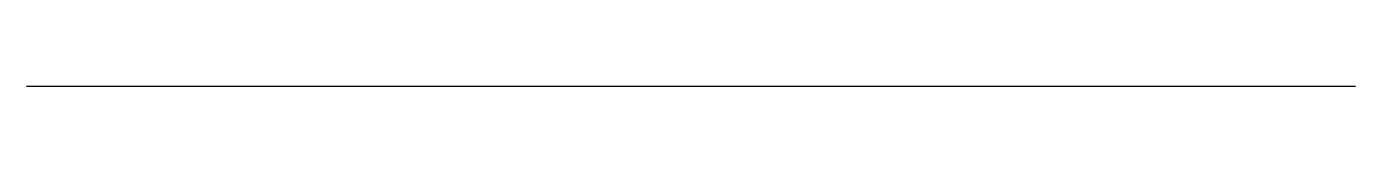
# Model space of a CAD drawing. Extents: x 0 to 100, y 0 to 0.
import ezdxf

# ---------------------------------------------------------------- set-up
doc = ezdxf.new("R2010")
doc.units = 0
doc.layers.get('0').update_dxf_attribs({"linetype": 'CONTINUOUS'})

msp = doc.modelspace()

# ---------------------------------------------------------------- linework, layer by layer
at = {"linetype": 'CONTINUOUS'}
msp.add_line((0, 0), (100, 0), dxfattribs=at)

doc.saveas('drawing.dxf')
